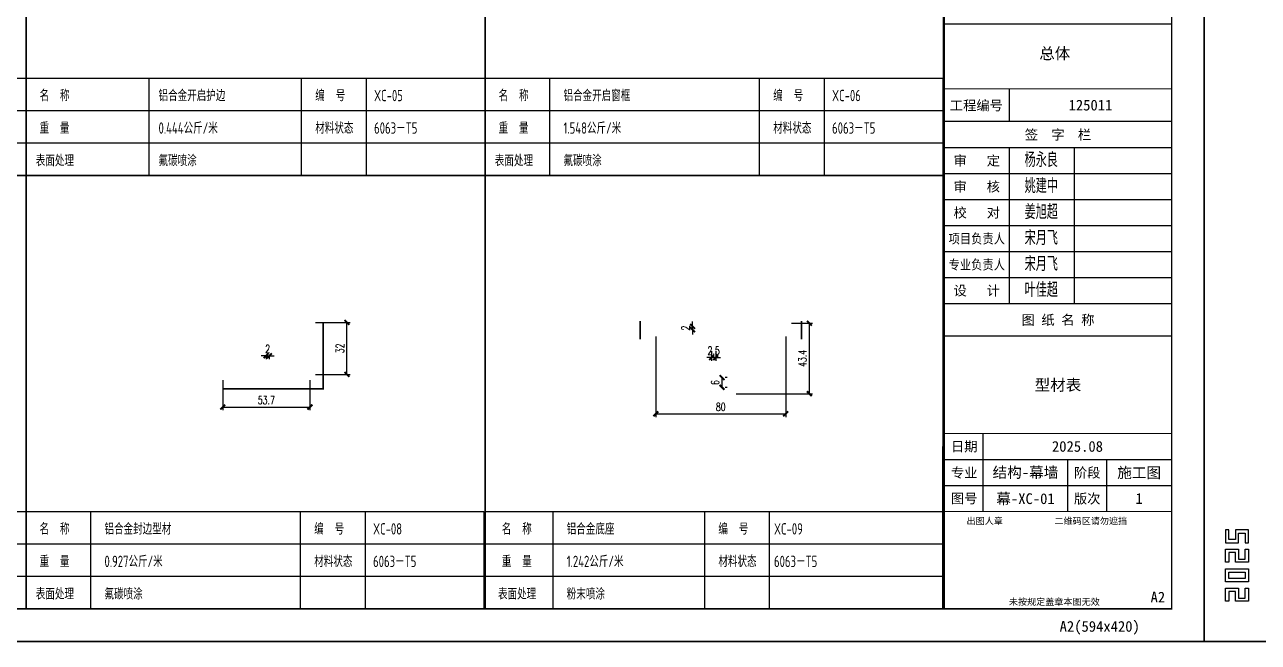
# Model space of a CAD drawing. Extents: x -51737 to 14768, y -80661 to -36245.
# Drawn here: x -51275 to -50515, y -80661 to -80281 of the extents above; entities that cross this region are included whole.
import ezdxf
from ezdxf.enums import TextEntityAlignment as Align

# ---------------------------------------------------------------- set-up
doc = ezdxf.new("R2010")
doc.units = 0
doc.linetypes.add('DASHED2', pattern=[9.525, 6.35, -3.175])
for name, color, linetype in [('0-cxFrame', 155, 'Continuous'), ('0-symbol', 71, 'Continuous'), ('0-text', 7, 'Continuous'), ('0-细实线', 6, 'Continuous'), ('DIM', 173, 'Continuous'), ('qianming', 155, 'Continuous')]:
    doc.layers.add(name, color=color, linetype=linetype)
doc.layers.add('0-cxText', color=131, linetype='Continuous', lineweight=25)
doc.layers.add('0-图框', color=7, linetype='Continuous', lineweight=20)
doc.styles.add('BZHZ', font='bzxw', dxfattribs={"width": 0.8, "bigfont": 'bzhz'})
doc.styles.add('CHINESE', font='ros1.shx', dxfattribs={"width": 0.8, "bigfont": 'hztxt.shx'})
doc.styles.add('cx_biaoti', font='')
doc.styles.add('cx_tuming', font='simhei.ttf')
doc.styles.add('cx_tuqian1', font='')
doc.styles.add('DHTEXT-1', font='ROMANS.shx', dxfattribs={"width": 0.7, "bigfont": 'CHINESE.shx'})
doc.styles.add('样式 1', font='romans.shx', dxfattribs={"width": 0.7, "bigfont": 'chinese.shx'})
doc.styles.add('黑体', font='simhei.ttf', dxfattribs={"height": 12})
doc.styles.get('cx_biaoti').set_extended_font_data('SimSun')
doc.styles.get('cx_tuqian1').set_extended_font_data('SimSun')
doc.dimstyles.new('ZN2', dxfattribs={"dimscale": 2, "dimtxt": 2.5, "dimasz": 1.5, "dimexe": 1, "dimexo": 2, "dimgap": 0.9, "dimtad": 1, "dimdec": 1, "dimdsep": 46, "dimtxsty": 'DHTEXT-1', "dimblk": 'ARCHTICK', "dimcen": 2.5, "dimclrd": 173, "dimclre": 173, "dimclrt": 7, "dimazin": 2, "dimtfac": 1, "dimtdec": 1, "dimtix": 1, "dimtmove": 2, "dimatfit": 3, "dimfxl": 0, "dimtolj": 1, "dimtzin": 0, "dimarcsym": 0})

# ---------------------------------------------------------------- blocks, each defined once
blk = doc.blocks.new('zjcx_lan_qianzi(Dragon)')
for p, q in [((-7000, 4800), (0, 4800)), ((-5000, 4800), (-5000, 0)), ((-3000, 4800), (-3000, 0)), ((-7000, 4000), (0, 4000)), ((-7000, 3200), (0, 3200)), ((-7000, 2400), (0, 2400)), ((-7000, 1600), (0, 1600)), ((-7000, 800), (0, 800))]:
    blk.add_line(p, q)
at = {"const_width": 30}
blk.add_lwpolyline([(-7000, 5600), (0, 5600)], dxfattribs=at)
blk.add_lwpolyline([(-7000, 5600), (0, 5600), (0, 0), (-7000, 0)], close=True, dxfattribs=at)
at = {"style": 'cx_biaoti'}
for s, p in [('签  字  栏', (-3500, 5200)), ('审   定', (-6000, 4400)), ('审   核', (-6000, 3600)), ('校   对', (-6000, 2800)), ('设   计', (-6000, 400))]:
    blk.add_text(s, height=300, dxfattribs=at).set_placement(p, align=Align.MIDDLE)
at = {"style": 'cx_biaoti', "width": 0.85}
for s, p in [('项目负责人', (-6000, 2000)), ('专业负责人', (-6000, 1200))]:
    blk.add_text(s, height=300, dxfattribs=at).set_placement(p, align=Align.MIDDLE)
blk = doc.blocks.new('T-签字(Dragon)')
at = {"layer": '0-cxFrame'}
blk.add_blockref('zjcx_lan_qianzi(Dragon)', (0, 0), dxfattribs=at)
at = {"layer": 'qianming', "style": 'BZHZ', "width": 0.8}
for s, p in [('杨永良', (-4014, 4444)), ('姚建中', (-4014, 3644)), ('姜旭超', (-4014, 2844)), ('宋月飞', (-4014, 2044)), ('宋月飞', (-4014, 1244)), ('叶佳超', (-4014, 444))]:
    blk.add_text(s, height=450, dxfattribs=at).set_placement(p, align=Align.MIDDLE)
blk = doc.blocks.new('zjcx_lan_tuming(Dragon)')
for p, q in [((-7000, 8400), (0, 8400)), ((-5800, 3000), (-5800, 5400)), ((-7000, 4600), (0, 4600)), ((-3200, 3000), (-3200, 4600)), ((-2000, 3000), (-2000, 4600)), ((-7000, 3800), (0, 3800))]:
    blk.add_line(p, q)
at = {"const_width": 30}
for points in [[(-7000, 9400), (0, 9400)], [(-7000, 5400), (0, 5400)], [(-7000, 3000), (0, 3000)], [(-7000, 0), (0, 0)]]:
    blk.add_lwpolyline(points, dxfattribs=at)
blk.add_lwpolyline([(-7000, 9400), (0, 9400), (0, 0), (-7000, 0)], close=True)
at = {"style": 'cx_biaoti'}
for s, p in [('图 纸 名 称', (-3500, 8900)), ('日期', (-6388, 5000)), ('专业', (-6388, 4200)), ('阶段', (-2600, 4200)), ('图号', (-6388, 3400)), ('版次', (-2600, 3400))]:
    blk.add_text(s, height=300, dxfattribs=at).set_placement(p, align=Align.MIDDLE)
for s, p in [('出图人章', (-6316, 2607)), ('二维码区请勿遮挡', (-3609, 2607)), ('未按规定盖章本图无效', (-5013, 120))]:
    blk.add_text(s, height=200, dxfattribs=at).set_placement(p)
blk = doc.blocks.new('T-图签(Dragon)')
blk.add_blockref('zjcx_lan_tuming(Dragon)', (0, 0))
at = {"color": 3, "style": 'cx_biaoti'}
for s, p in [('2025.08', (-2900, 5000)), ('结构-幕墙 ', (-4389, 4210)), ('施工图', (-1000, 4200))]:
    blk.add_text(s, height=330, dxfattribs=at).set_placement(p, align=Align.MIDDLE)
blk = doc.blocks.new('zjcx_lan_xiangmu(Dragon)')
for p, q in [((-7000, 9000), (0, 9000)), ((-7000, 6000), (0, 6000)), ((-7000, 3000), (0, 3000)), ((-5000, 1000), (-5000, 0))]:
    blk.add_line(p, q)
at = {"const_width": 30}
for points in [[(-7000, 10000), (0, 10000)], [(-7000, 7000), (0, 7000)], [(-7000, 7000), (0, 7000)], [(-7000, 4000), (0, 4000)], [(-7000, 4000), (0, 4000)], [(-7000, 1000), (0, 1000)], [(-7000, 0), (0, 0)]]:
    blk.add_lwpolyline(points, dxfattribs=at)
blk.add_lwpolyline([(-7000, 10000), (0, 10000), (0, 0), (-7000, 0)], close=True)
at = {"style": 'cx_biaoti'}
for s, p in [('建 设 单 位', (-3500, 9500)), ('项 目 名 称', (-3500, 6500)), ('子 项 名 称', (-3500, 3500)), ('工程编号', (-6013, 500))]:
    blk.add_text(s, height=300, dxfattribs=at).set_placement(p, align=Align.MIDDLE)
blk = doc.blocks.new('T-项目(Dragon)')
blk.add_blockref('zjcx_lan_xiangmu(Dragon)', (0, 0))
at = {"color": 3, "style": 'cx_tuming'}
for s, height, p in [('嘉兴世赫建达智能装备有限公司', 330, (-6816, 7901)), ('年产500套智能装备建设项目 ', 350, (-6638, 4859)), ('总体', 350, (-4077, 1918))]:
    blk.add_text(s, height=height, dxfattribs=at).set_placement(p)
blk = doc.blocks.new('zjcx_T2(Dragon)')
at = {"layer": '0-cxFrame', "const_width": 50}
blk.add_lwpolyline([(-7000, 40000), (0, 40000), (0, 0), (-7000, 0)], close=True, dxfattribs=at)
at = {"layer": '0-cxFrame'}
for name, p in [('T-项目(Dragon)', (0, 15000)), ('T-签字(Dragon)', (0, 9400)), ('T-图签(Dragon)', (0, 0))]:
    blk.add_blockref(name, p, dxfattribs=at)
blk = doc.blocks.new('TK22.A2 L(Dragon)')
at = {"layer": '0-cxFrame', "color": 7, "const_width": 0.5}
blk.add_lwpolyline([(0, 0), (-594, 0), (-594, 420), (0, 420)], close=True, dxfattribs=at)
at = {"layer": '0-cxFrame', "const_width": 0.5}
for points in [[(-80, 10), (-574, 10), (-574, 410), (-80, 410)], [(-10, 10), (-80, 10), (-80, 410), (-10, 410)]]:
    blk.add_lwpolyline(points, close=True, dxfattribs=at)
at = {"layer": 'Defpoints', "color": 2}
for points in [[(-586.37, 34.37), (-587.37, 34.37), (-587.37, 30.37), (-583.37, 30.37), (-583.37, 33.37), (-581.37, 33.37), (-581.37, 30.37), (-580.37, 30.37), (-580.37, 34.37), (-584.37, 34.37), (-584.37, 31.37), (-586.37, 31.37), (-586.37, 34.37)], [(-586.37, 24.37), (-587.37, 24.37), (-587.37, 28.37), (-583.37, 28.37), (-583.37, 25.37), (-581.37, 25.37), (-581.37, 28.37), (-580.37, 28.37), (-580.37, 24.37), (-584.37, 24.37), (-584.37, 27.37), (-586.37, 27.37), (-586.37, 24.37)], [(-586.37, 12.37), (-587.37, 12.37), (-587.37, 16.37), (-583.37, 16.37), (-583.37, 13.37), (-581.37, 13.37), (-581.37, 16.37), (-580.37, 16.37), (-580.37, 12.37), (-584.37, 12.37), (-584.37, 15.37), (-586.37, 15.37), (-586.37, 12.37)]]:
    blk.add_lwpolyline(points, dxfattribs=at)
for points in [[(-587.37, 18.37), (-587.37, 22.37), (-580.37, 22.37), (-580.37, 18.37)], [(-586.37, 19.37), (-586.37, 21.37), (-581.37, 21.37), (-581.37, 19.37)]]:
    blk.add_lwpolyline(points, close=True, dxfattribs=at)
at = {"layer": '0-cxFrame', "xscale": 0.01, "yscale": 0.01, "zscale": 0.01}
blk.add_blockref('zjcx_T2(Dragon)', (-10, 10), dxfattribs=at)
at = {"style": '黑体', "flags": 4}
blk.add_attdef('图幅', text='', height=3.3, dxfattribs=at).set_placement((-40, 3), align=Align.RIGHT)
at = {"layer": '0-cxFrame', "style": '黑体'}
blk.add_text('(594x420)', height=3.3, dxfattribs=at).set_placement((-40, 3))
at = {"layer": '0-cxText', "flags": 4}
for tag, height, style, p in [('建设单位', 3.5, 'cx_tuming', (-45, 240)), ('项目名称', 3.5, 'cx_tuming', (-45, 210)), ('子项名称', 3.5, 'cx_tuming', (-45, 180)), ('工程编号', 3.3, 'cx_tuqian1', (-35, 165)), ('图名1', 3.5, 'cx_tuming', (-45, 87)), ('图名2', 3.5, 'cx_tuming', (-45, 79)), ('图名3', 3.5, 'cx_tuming', (-45, 71)), ('出图日期', 3.3, 'cx_tuqian1', (-39, 60)), ('专业', 3.3, 'cx_tuqian1', (-55, 52)), ('图号', 3.3, 'cx_tuqian1', (-55, 44)), ('版次', 3.3, 'cx_tuqian1', (-20, 44))]:
    blk.add_attdef(tag, text='', height=height, dxfattribs=dict(at, style=style)).set_placement(p, align=Align.MIDDLE)
at = {"layer": 'Defpoints', "color": 6, "flags": 4}
for tag, height, style, p in [('tufu', 3.3, '黑体', (-12, 12)), ('dwfname', 4, 'cx_tuqian1', (-80, 3))]:
    blk.add_attdef(tag, text='', height=height, dxfattribs=dict(at, style=style)).set_placement(p, align=Align.RIGHT)
blk = doc.blocks.new('_ArchTick')
at = {"color": 0, "linetype": 'ByBlock', "const_width": 0.4}
blk.add_lwpolyline([(-0.5, -0.5), (0.5, 0.5)], dxfattribs=at)
blk = doc.blocks.new('*D32')
at = {"layer": 'Defpoints', "color": 0, "ltscale": 20, "transparency": 16777216}
for p in [(-51153.08, -80495.27), (-51099.38, -80495.27), (-51099.38, -80515.88)]:
    blk.add_point(p, dxfattribs=at)
at = {"layer": 'DIM', "color": 173, "linetype": 'ByBlock', "lineweight": -2, "ltscale": 20, "transparency": 16777216}
for p, q in [((-51153.08, -80499.27), (-51153.08, -80517.88)), ((-51099.38, -80499.27), (-51099.38, -80517.88)), ((-51153.08, -80515.88), (-51099.38, -80515.88))]:
    blk.add_line(p, q, dxfattribs=at)
at = {"layer": 'DIM', "color": 173, "lineweight": -2, "ltscale": 20, "transparency": 16777216, "xscale": 3, "yscale": 3, "zscale": 3, "rotation": 180}
blk.add_blockref('_ArchTick', (-51153.08, -80515.88), dxfattribs=at)
at = {"layer": 'DIM', "color": 173, "lineweight": -2, "ltscale": 20, "transparency": 16777216, "xscale": 3, "yscale": 3, "zscale": 3}
blk.add_blockref('_ArchTick', (-51099.38, -80515.88), dxfattribs=at)
at = {"layer": 'DIM', "color": 7, "ltscale": 20, "transparency": 16777216, "insert": (-51126.23, -80511.58), "char_height": 5, "attachment_point": 5, "style": 'DHTEXT-1'}
blk.add_mtext('\\A1;53.7', dxfattribs=at)
blk = doc.blocks.new('*D33')
at = {"layer": 'Defpoints', "color": 0, "ltscale": 20, "transparency": 16777216}
for p in [(-51099.88, -80463.77), (-51076.57, -80463.77), (-51099.88, -80495.77)]:
    blk.add_point(p, dxfattribs=at)
at = {"layer": 'DIM', "color": 173, "linetype": 'ByBlock', "lineweight": -2, "ltscale": 20, "transparency": 16777216}
for p, q in [((-51095.88, -80463.77), (-51074.57, -80463.77)), ((-51076.57, -80495.77), (-51076.57, -80463.77)), ((-51095.88, -80495.77), (-51074.57, -80495.77))]:
    blk.add_line(p, q, dxfattribs=at)
at = {"layer": 'DIM', "color": 173, "lineweight": -2, "ltscale": 20, "transparency": 16777216, "xscale": 3, "yscale": 3, "zscale": 3}
for p, rotation in [((-51076.57, -80463.77), 90), ((-51076.57, -80495.77), 270)]:
    blk.add_blockref('_ArchTick', p, dxfattribs=dict(at, rotation=rotation))
at = {"layer": 'DIM', "color": 7, "ltscale": 20, "transparency": 16777216, "insert": (-51080.87, -80479.77), "char_height": 5, "attachment_point": 5, "rotation": 90, "style": 'DHTEXT-1'}
blk.add_mtext('\\A1;32', dxfattribs=at)
blk = doc.blocks.new('*D46')
at = {"layer": 'Defpoints', "color": 0, "ltscale": 20, "transparency": 16777216}
for p in [(-50886.39, -80468.51), (-50806.39, -80468.51), (-50806.39, -80520.08)]:
    blk.add_point(p, dxfattribs=at)
at = {"layer": 'DIM', "color": 173, "linetype": 'ByBlock', "lineweight": -2, "ltscale": 20, "transparency": 16777216}
for p, q in [((-50886.39, -80472.51), (-50886.39, -80522.08)), ((-50806.39, -80472.51), (-50806.39, -80522.08)), ((-50886.39, -80520.08), (-50806.39, -80520.08))]:
    blk.add_line(p, q, dxfattribs=at)
at = {"layer": 'DIM', "color": 173, "lineweight": -2, "ltscale": 20, "transparency": 16777216, "xscale": 3, "yscale": 3, "zscale": 3, "rotation": 180}
blk.add_blockref('_ArchTick', (-50886.39, -80520.08), dxfattribs=at)
at = {"layer": 'DIM', "color": 173, "lineweight": -2, "ltscale": 20, "transparency": 16777216, "xscale": 3, "yscale": 3, "zscale": 3}
blk.add_blockref('_ArchTick', (-50806.39, -80520.08), dxfattribs=at)
at = {"layer": 'DIM', "color": 7, "ltscale": 20, "transparency": 16777216, "insert": (-50846.39, -80515.78), "char_height": 5, "attachment_point": 5, "style": 'DHTEXT-1'}
blk.add_mtext('\\A1;80', dxfattribs=at)
blk = doc.blocks.new('*D47')
at = {"layer": 'Defpoints', "color": 0, "ltscale": 20, "transparency": 16777216}
for p in [(-50806.73, -80464.26), (-50791.79, -80464.26), (-50840.79, -80507.66)]:
    blk.add_point(p, dxfattribs=at)
at = {"layer": 'DIM', "color": 173, "linetype": 'ByBlock', "lineweight": -2, "ltscale": 20, "transparency": 16777216}
for p, q in [((-50802.73, -80464.26), (-50789.79, -80464.26)), ((-50791.79, -80507.66), (-50791.79, -80464.26)), ((-50836.79, -80507.66), (-50789.79, -80507.66))]:
    blk.add_line(p, q, dxfattribs=at)
at = {"layer": 'DIM', "color": 173, "lineweight": -2, "ltscale": 20, "transparency": 16777216, "xscale": 3, "yscale": 3, "zscale": 3}
for p, rotation in [((-50791.79, -80464.26), 90), ((-50791.79, -80507.66), 270)]:
    blk.add_blockref('_ArchTick', p, dxfattribs=dict(at, rotation=rotation))
at = {"layer": 'DIM', "color": 7, "ltscale": 20, "transparency": 16777216, "insert": (-50796.09, -80485.96), "char_height": 5, "attachment_point": 5, "rotation": 90, "style": 'DHTEXT-1'}
blk.add_mtext('\\A1;43.4', dxfattribs=at)
blk = doc.blocks.new('*D65')
at = {"layer": 'Defpoints', "color": 0, "ltscale": 20, "transparency": 16777216}
for p in [(-51126.38, -80480.55), (-51124.38, -80480.55), (-51124.38, -80484.36)]:
    blk.add_point(p, dxfattribs=at)
at = {"layer": 'DIM', "color": 173, "linetype": 'ByBlock', "lineweight": -2, "ltscale": 20, "transparency": 16777216}
for p, q in [((-51126.38, -80484.36), (-51129.38, -80484.36)), ((-51126.38, -80484.36), (-51124.38, -80484.36)), ((-51126.38, -80484.55), (-51126.38, -80486.36)), ((-51124.38, -80484.36), (-51121.38, -80484.36)), ((-51124.38, -80484.55), (-51124.38, -80486.36))]:
    blk.add_line(p, q, dxfattribs=at)
at = {"layer": 'DIM', "color": 173, "lineweight": -2, "ltscale": 20, "transparency": 16777216, "xscale": 3, "yscale": 3, "zscale": 3}
blk.add_blockref('_ArchTick', (-51126.38, -80484.36), dxfattribs=at)
at = {"layer": 'DIM', "color": 173, "lineweight": -2, "ltscale": 20, "transparency": 16777216, "xscale": 3, "yscale": 3, "zscale": 3, "rotation": 180}
blk.add_blockref('_ArchTick', (-51124.38, -80484.36), dxfattribs=at)
at = {"layer": 'DIM', "color": 7, "ltscale": 20, "transparency": 16777216, "insert": (-51125.38, -80480.06), "char_height": 5, "attachment_point": 5, "style": 'DHTEXT-1'}
blk.add_mtext('\\A1;2', dxfattribs=at)
blk = doc.blocks.new('*D66')
at = {"layer": 'Defpoints', "color": 0, "ltscale": 20, "transparency": 16777216}
for p in [(-50851.99, -80477.5), (-50849.49, -80477.5), (-50851.99, -80485.44)]:
    blk.add_point(p, dxfattribs=at)
at = {"layer": 'DIM', "color": 173, "linetype": 'ByBlock', "lineweight": -2, "ltscale": 20, "transparency": 16777216}
for p, q in [((-50851.99, -80481.5), (-50851.99, -80487.44)), ((-50849.49, -80481.5), (-50849.49, -80487.44)), ((-50851.99, -80485.44), (-50854.99, -80485.44)), ((-50849.49, -80485.44), (-50851.99, -80485.44)), ((-50849.49, -80485.44), (-50846.49, -80485.44))]:
    blk.add_line(p, q, dxfattribs=at)
at = {"layer": 'DIM', "color": 173, "lineweight": -2, "ltscale": 20, "transparency": 16777216, "xscale": 3, "yscale": 3, "zscale": 3}
blk.add_blockref('_ArchTick', (-50851.99, -80485.44), dxfattribs=at)
at = {"layer": 'DIM', "color": 173, "lineweight": -2, "ltscale": 20, "transparency": 16777216, "xscale": 3, "yscale": 3, "zscale": 3, "rotation": 180}
blk.add_blockref('_ArchTick', (-50849.49, -80485.44), dxfattribs=at)
at = {"layer": 'DIM', "color": 7, "ltscale": 20, "transparency": 16777216, "insert": (-50850.74, -80481.14), "char_height": 5, "attachment_point": 5, "style": 'DHTEXT-1'}
blk.add_mtext('\\A1;2.5', dxfattribs=at)
blk = doc.blocks.new('*D67')
at = {"layer": 'Defpoints', "color": 0, "ltscale": 20, "transparency": 16777216}
for p in [(-50863.77, -80466.26), (-50861.22, -80466.26), (-50861.22, -80468.26)]:
    blk.add_point(p, dxfattribs=at)
at = {"layer": 'DIM', "color": 173, "linetype": 'ByBlock', "lineweight": -2, "ltscale": 20, "transparency": 16777216}
for p, q in [((-50865.22, -80466.26), (-50865.77, -80466.26)), ((-50865.22, -80468.26), (-50865.77, -80468.26)), ((-50863.77, -80466.26), (-50863.77, -80463.26)), ((-50863.77, -80468.26), (-50863.77, -80466.26)), ((-50863.77, -80468.26), (-50863.77, -80471.26))]:
    blk.add_line(p, q, dxfattribs=at)
at = {"layer": 'DIM', "color": 173, "lineweight": -2, "ltscale": 20, "transparency": 16777216, "xscale": 3, "yscale": 3, "zscale": 3}
for p, rotation in [((-50863.77, -80466.26), 270), ((-50863.77, -80468.26), 90)]:
    blk.add_blockref('_ArchTick', p, dxfattribs=dict(at, rotation=rotation))
at = {"layer": 'DIM', "color": 7, "ltscale": 20, "transparency": 16777216, "insert": (-50868.07, -80467.26), "char_height": 5, "attachment_point": 5, "rotation": 90, "style": 'DHTEXT-1'}
blk.add_mtext('\\A1;2', dxfattribs=at)
blk = doc.blocks.new('*D68')
at = {"layer": 'Defpoints', "color": 0, "ltscale": 20, "transparency": 16777216}
for p in [(-50846.39, -80497.76), (-50845.57, -80497.76), (-50846.39, -80503.76)]:
    blk.add_point(p, dxfattribs=at)
at = {"layer": 'DIM', "color": 173, "linetype": 'ByBlock', "lineweight": -2, "ltscale": 20, "transparency": 16777216}
for p, q in [((-50845.57, -80503.76), (-50845.57, -80497.76)), ((-50842.39, -80497.76), (-50843.57, -80497.76)), ((-50842.39, -80503.76), (-50843.57, -80503.76))]:
    blk.add_line(p, q, dxfattribs=at)
at = {"layer": 'DIM', "color": 173, "lineweight": -2, "ltscale": 20, "transparency": 16777216, "xscale": 3, "yscale": 3, "zscale": 3}
for p, rotation in [((-50845.57, -80497.76), 90), ((-50845.57, -80503.76), 270)]:
    blk.add_blockref('_ArchTick', p, dxfattribs=dict(at, rotation=rotation))
at = {"layer": 'DIM', "color": 7, "ltscale": 20, "transparency": 16777216, "insert": (-50849.87, -80500.76), "char_height": 5, "attachment_point": 5, "rotation": 90, "style": 'DHTEXT-1'}
blk.add_mtext('\\A1;6', dxfattribs=at)

msp = doc.modelspace()

# ---------------------------------------------------------------- linework, layer by layer
at = {"layer": '0-symbol'}
for p, q in [((-51274.04, -80313.47), (-51274.04, -80106.8, 0)), ((-50991.37, -80313.47), (-50991.37, -80106.8)), ((-51198.48, -80313.47), (-51198.48, -80373.47)), ((-51104.72, -80313.47), (-51104.72, -80373.47)), ((-51064.72, -80313.47), (-51064.72, -80373.47)), ((-50951.86, -80313.47), (-50951.86, -80373.47)), ((-50822.68, -80313.47), (-50822.68, -80373.47)), ((-50782.68, -80313.47), (-50782.68, -80373.47)), ((-51556.71, -80333.47), (-51274.04, -80333.47)), ((-51274.04, -80333.47, 0), (-50991.37, -80333.47)), ((-50991.37, -80333.47), (-50709.71, -80333.47)), ((-51274.04, -80353.47), (-51556.71, -80353.47)), ((-50991.37, -80353.47), (-51274.04, -80353.47, 0)), ((-50709.71, -80353.47), (-50991.37, -80353.47)), ((-50992.37, -80373.47), (-51274.04, -80373.47)), ((-50992.37, -80373.47), (-51272.04, -80373.47)), ((-50710.71, -80373.47), (-50991.37, -80373.47)), ((-50708.71, -80580.13), (-50708.71, -80373.47, 0)), ((-51234.53, -80580.13), (-51234.53, -80640.13)), ((-51105.35, -80580.13), (-51105.35, -80640.13)), ((-51065.35, -80580.13), (-51065.35, -80640.13)), ((-50949.86, -80580.13), (-50949.86, -80640.13)), ((-50856.47, -80580.13), (-50856.47, -80640.13)), ((-50816.47, -80580.13), (-50816.47, -80640.13)), ((-51556.71, -80600.13), (-51274.04, -80600.13)), ((-51274.04, -80600.13), (-50992.37, -80600.13)), ((-50991.37, -80600.13), (-50708.71, -80600.13)), ((-51274.04, -80620.13), (-51556.71, -80620.13)), ((-50992.37, -80620.13), (-51274.04, -80620.13)), ((-50708.71, -80620.13), (-50991.37, -80620.13)), ((-50992.37, -80640.13), (-51274.04, -80640.13)), ((-50710.71, -80640.13), (-50993.37, -80640.13))]:
    msp.add_line(p, q, dxfattribs=at)
for points in [[(-50708.71, -79840.13), (-51695.21, -79840.13), (-51696.21, -80640.13), (-50709.71, -80640.13)], [(-51274.04, -80373.47), (-51556.71, -80373.47), (-51556.71, -80106.8), (-51274.04, -80106.8)], [(-50991.37, -80373.47), (-51274.04, -80373.47), (-51274.04, -80106.8), (-50991.37, -80106.8)], [(-51556.71, -80313.47), (-51274.04, -80313.47), (-51274.04, -80373.47), (-51556.71, -80373.47)], [(-51274.04, -80313.47), (-50991.37, -80313.47), (-50991.37, -80373.47), (-51274.04, -80373.47)], [(-50991.37, -80313.47), (-50709.71, -80313.47), (-50709.71, -80373.47), (-50991.37, -80373.47)], [(-51274.04, -80640.13), (-51556.71, -80640.13), (-51556.71, -80373.47), (-51274.04, -80373.47)], [(-50991.37, -80640.13), (-51274.04, -80640.13), (-51274.04, -80373.47), (-50991.37, -80373.47)], [(-50708.71, -80640.13), (-50991.37, -80640.13), (-50991.37, -80373.47), (-50708.71, -80373.47)], [(-51556.71, -80580.13), (-51274.04, -80580.13), (-51274.04, -80640.13), (-51556.71, -80640.13)], [(-51274.04, -80580.13), (-50992.37, -80580.13), (-50992.37, -80640.13), (-51274.04, -80640.13)], [(-50991.37, -80580.13), (-50708.71, -80580.13), (-50708.71, -80640.13), (-50991.37, -80640.13)]]:
    msp.add_lwpolyline(points, close=True, dxfattribs=at)
at = {"layer": '0-细实线', "color": 3, "linetype": 'DASHED2', "ltscale": 0.5, "const_width": 1}
for points in [[(-51153.08, -80504.7), (-51091.16, -80504.7), (-51091.16, -80463.77)], [(-50896.07, -80462.99), (-50896.07, -80474.29)], [(-50796.71, -80462.99), (-50796.71, -80474.29)]]:
    msp.add_lwpolyline(points, dxfattribs=at)

# ---------------------------------------------------------------- block references
at = {"layer": '0-cxFrame'}
ref = msp.add_blockref('TK22.A2 L(Dragon)', (-50548.71, -80660.13), dxfattribs=dict(at, xscale=2, yscale=2, zscale=2))
ref.add_attrib('图名2', '型材表', dxfattribs={"layer": '0-cxText', "height": 7, "style": 'cx_tuming'}).set_placement((-50638.71, -80502.13), align=Align.MIDDLE)
ref.add_attrib('工程编号', '125011', dxfattribs={"layer": '0-cxText', "height": 6.6, "style": 'cx_tuqian1'}).set_placement((-50618.71, -80330.13), align=Align.MIDDLE)
ref.add_attrib('图号', '幕-XC-01', dxfattribs={"layer": '0-cxText', "height": 6.6, "style": 'cx_tuqian1'}).set_placement((-50658.71, -80572.13), align=Align.MIDDLE)
ref.add_attrib('版次', '1', dxfattribs={"layer": '0-cxText', "height": 6.6, "style": 'cx_tuqian1'}).set_placement((-50588.71, -80572.13), align=Align.MIDDLE)
ref.add_attrib('图幅', 'A2', dxfattribs={"layer": '0', "height": 6.6, "style": '黑体'}).set_placement((-50628.71, -80654.13), align=Align.RIGHT)
ref.add_attrib('tufu', 'A2', dxfattribs={"layer": 'Defpoints', "color": 6, "height": 6.6, "style": '黑体'}).set_placement((-50572.71, -80636.13), align=Align.RIGHT)
at = {"layer": '0-cxFrame', "xscale": 2, "yscale": 2, "zscale": 2}
msp.add_blockref('TK22.A2 L(Dragon)', (-49360.71, -80660.13), dxfattribs=at)

# ---------------------------------------------------------------- texts
at = {"layer": '0-text', "color": 3, "style": 'CHINESE', "width": 0.8}
for s, p in [('铝合金开启护边', (-51192.61, -80324.17)), ('XC-05', (-51059.85, -80324.17, 0)), ('铝合金开启窗框', (-50943.23, -80324.17)), ('XC-06', (-50777.81, -80324.17, 0)), ('0.444公斤/米  ', (-51192.61, -80344.17)), ('6063－T5', (-51059.85, -80344.17)), ('1.548公斤/米  ', (-50943.23, -80344.17)), ('6063－T5', (-50777.81, -80344.17)), ('氟碳喷涂', (-51192.61, -80364.17)), ('氟碳喷涂', (-50943.23, -80364.17)), ('铝合金封边型材', (-51225.9, -80590.84)), ('XC-08', (-51060.48, -80590.84, 0)), ('铝合金底座', (-50941.23, -80590.84, 0)), ('XC-09', (-50813.59, -80590.84)), ('0.927公斤/米 ', (-51225.9, -80610.84)), ('6063－T5', (-51060.48, -80610.84)), ('1.242公斤/米 ', (-50941.23, -80610.84, 0)), ('6063－T5', (-50813.59, -80610.84, 0)), ('氟碳喷涂', (-51225.9, -80630.84)), ('粉末喷涂', (-50941.23, -80630.84, 0))]:
    msp.add_text(s, height=7, dxfattribs=at).set_placement(p, align=Align.MIDDLE_LEFT)
at = {"layer": '0-图框', "style": '样式 1', "width": 0.7}
for s, p in [('名  称', (-51265.9, -80324.17)), ('编  号', (-51096.09, -80324.17)), ('名  称', (-50983.23, -80324.17)), ('编  号', (-50814.05, -80324.17)), ('重  量', (-51265.9, -80344.17)), ('材料状态', (-51096.09, -80344.17)), ('重  量', (-50983.23, -80344.17)), ('材料状态', (-50814.05, -80344.17)), ('表面处理', (-51268.21, -80364.17)), ('表面处理', (-50985.54, -80364.17)), ('名  称', (-51265.9, -80590.84)), ('编  号', (-51096.72, -80590.84)), ('名  称', (-50981.23, -80590.84)), ('编  号', (-50847.85, -80590.84)), ('重  量', (-51265.9, -80610.84)), ('材料状态', (-51096.72, -80610.84)), ('重  量', (-50981.23, -80610.84)), ('材料状态', (-50847.85, -80610.84)), ('表面处理', (-51268.21, -80630.84)), ('表面处理', (-50983.54, -80630.84))]:
    msp.add_text(s, height=7, dxfattribs=at).set_placement(p, align=Align.MIDDLE_LEFT)

# ---------------------------------------------------------------- dimensions: what is measured, and where the dimension line sits
at = {"layer": 'DIM', "ltscale": 20}
for base, p1, p2, picture, middle in [((-51076.57, -80463.77), (-51099.88, -80495.77), (-51099.88, -80463.77), '*D33', (-51080.87, -80479.77)), ((-50863.77, -80466.26), (-50861.22, -80468.26), (-50861.22, -80466.26), '*D67', (-50868.07, -80467.26)), ((-50791.79, -80464.26), (-50840.79, -80507.66), (-50806.73, -80464.26), '*D47', (-50796.09, -80485.96)), ((-50845.57, -80497.76), (-50846.39, -80503.76), (-50846.39, -80497.76), '*D68', (-50849.87, -80500.76))]:
    dim = msp.add_linear_dim(base=base, p1=p1, p2=p2, angle=90, dimstyle='ZN2', dxfattribs=at)
    dim.commit()
    dim.dimension.update_dxf_attribs({"geometry": picture, "text_midpoint": middle})
for base, p1, p2, picture, middle in [((-50806.39, -80520.08), (-50886.39, -80468.51), (-50806.39, -80468.51), '*D46', (-50846.39, -80515.78)), ((-51124.38, -80484.36), (-51126.38, -80480.55), (-51124.38, -80480.55), '*D65', (-51125.38, -80480.06)), ((-50851.99, -80485.44), (-50849.49, -80477.5), (-50851.99, -80477.5), '*D66', (-50850.74, -80481.14)), ((-51099.38, -80515.88), (-51153.08, -80495.27), (-51099.38, -80495.27), '*D32', (-51126.23, -80511.58))]:
    dim = msp.add_linear_dim(base=base, p1=p1, p2=p2, dimstyle='ZN2', dxfattribs=at)
    dim.commit()
    dim.dimension.update_dxf_attribs({"geometry": picture, "text_midpoint": middle})

doc.saveas('drawing.dxf')
